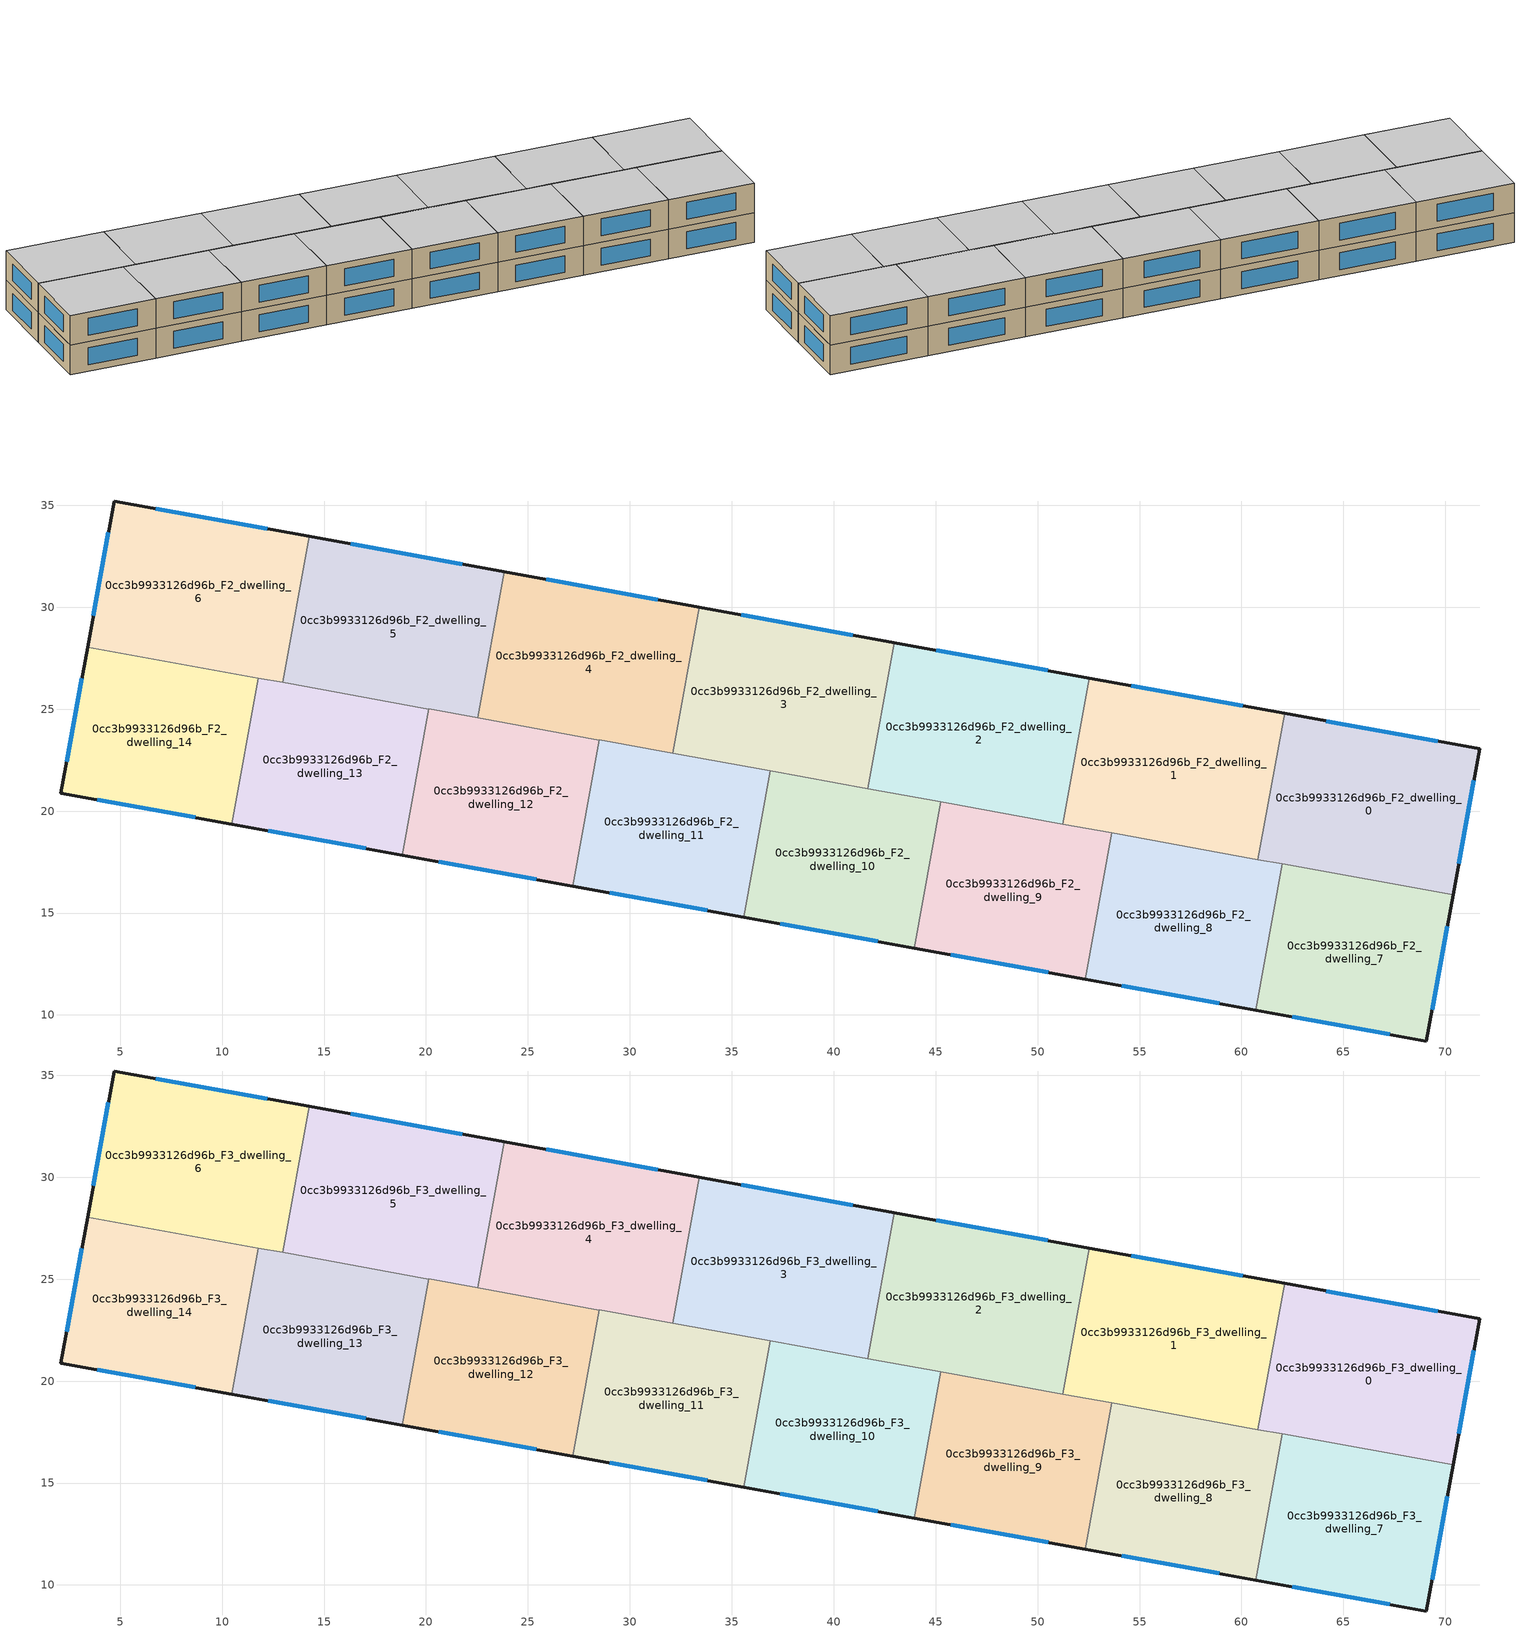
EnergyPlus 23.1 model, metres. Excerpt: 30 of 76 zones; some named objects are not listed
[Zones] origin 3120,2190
0cc3b9933126d96b_F2_dwelling_0
 floor to 0cc3b9933126d96b_F1_dwelling_0 (EU_floor_Construction): 71.68,23.05 70.38,15.89 60.81,17.62 62.11,24.79 z6
 wall outside (EU_wall_Construction): 70.38,15.89 71.68,23.05 62.11,24.79 z6:9
 wall to 0cc3b9933126d96b_F2_dwelling_1 (EU_wall_Construction): 62.11,24.79 60.81,17.62 z6:9
 wall to 0cc3b9933126d96b_F2_dwelling_7 (EU_wall_Construction): 62,17.41 70.38,15.89 z6:9
 wall to 0cc3b9933126d96b_F2_dwelling_8 (EU_wall_Construction): 60.81,17.62 62,17.41 z6:9
 window (EU_Window_Construction): 69.63,23.42 64.16,24.42 / 70.65,17.42 71.4,21.52 z6.64:8.36
0cc3b9933126d96b_F2_dwelling_1
 floor to 0cc3b9933126d96b_F1_dwelling_1 (EU_floor_Construction): 62.11,24.79 60.81,17.62 51.24,19.36 52.54,26.53 z6
 wall outside (EU_wall_Construction): 62.11,24.79 52.54,26.53 z6:9
 wall to 0cc3b9933126d96b_F2_dwelling_2 (EU_wall_Construction): 52.54,26.53 51.24,19.36 z6:9
 wall to 0cc3b9933126d96b_F2_dwelling_8 (EU_wall_Construction): 53.63,18.93 60.81,17.62 z6:9
 wall to 0cc3b9933126d96b_F2_dwelling_9 (EU_wall_Construction): 51.24,19.36 53.63,18.93 z6:9
 window (EU_Window_Construction): 60.06,25.16 54.59,26.15 z6.64:8.36
0cc3b9933126d96b_F2_dwelling_10
 floor to 0cc3b9933126d96b_F1_dwelling_10 (EU_floor_Construction): 45.26,20.45 43.96,13.28 35.58,14.8 36.88,21.97 z6
 wall outside (EU_wall_Construction): 35.58,14.8 43.96,13.28 z6:9
 wall to 0cc3b9933126d96b_F2_dwelling_9 (EU_wall_Construction): 43.96,13.28 45.26,20.45 z6:9
 wall to 0cc3b9933126d96b_F2_dwelling_11 (EU_wall_Construction): 36.88,21.97 35.58,14.8 z6:9
 wall to 0cc3b9933126d96b_F2_dwelling_3 (EU_wall_Construction): 41.67,21.1 36.88,21.97 z6:9
 wall to 0cc3b9933126d96b_F2_dwelling_2 (EU_wall_Construction): 45.26,20.45 41.67,21.1 z6:9
 window (EU_Window_Construction): 37.38,14.48 42.16,13.61 z6.64:8.36
0cc3b9933126d96b_F2_dwelling_11
 floor to 0cc3b9933126d96b_F1_dwelling_11 (EU_floor_Construction): 36.88,21.97 35.58,14.8 27.21,16.32 28.51,23.49 z6
 wall outside (EU_wall_Construction): 27.21,16.32 35.58,14.8 z6:9
 wall to 0cc3b9933126d96b_F2_dwelling_12 (EU_wall_Construction): 28.51,23.49 27.21,16.32 z6:9
 wall to 0cc3b9933126d96b_F2_dwelling_4 (EU_wall_Construction): 32.11,22.84 28.51,23.49 z6:9
 wall to 0cc3b9933126d96b_F2_dwelling_3 (EU_wall_Construction): 36.88,21.97 32.11,22.83 z6:9
 window (EU_Window_Construction): 29,16 33.79,15.13 z6.64:8.36
0cc3b9933126d96b_F2_dwelling_12
 floor to 0cc3b9933126d96b_F1_dwelling_12 (EU_floor_Construction): 28.51,23.49 27.21,16.32 18.84,17.84 20.14,25.01 z6
 wall outside (EU_wall_Construction): 18.84,17.84 27.21,16.32 z6:9
 wall to 0cc3b9933126d96b_F2_dwelling_13 (EU_wall_Construction): 20.14,25.01 18.84,17.84 z6:9
 wall to 0cc3b9933126d96b_F2_dwelling_5 (EU_wall_Construction): 22.54,24.57 20.14,25.01 z6:9
 wall to 0cc3b9933126d96b_F2_dwelling_4 (EU_wall_Construction): 28.51,23.49 22.54,24.57 z6:9
 window (EU_Window_Construction): 20.63,17.52 25.42,16.65 z6.64:8.36
0cc3b9933126d96b_F2_dwelling_13
 floor to 0cc3b9933126d96b_F1_dwelling_13 (EU_floor_Construction): 20.14,25.01 18.84,17.84 10.47,19.36 11.77,26.53 z6
 wall outside (EU_wall_Construction): 10.47,19.36 18.84,17.84 z6:9
 wall to 0cc3b9933126d96b_F2_dwelling_14 (EU_wall_Construction): 11.77,26.53 10.47,19.36 z6:9
 wall to 0cc3b9933126d96b_F2_dwelling_6 (EU_wall_Construction): 12.97,26.31 11.77,26.53 z6:9
 wall to 0cc3b9933126d96b_F2_dwelling_5 (EU_wall_Construction): 20.14,25.01 12.97,26.31 z6:9
 window (EU_Window_Construction): 12.26,19.04 17.05,18.17 z6.64:8.36
0cc3b9933126d96b_F2_dwelling_14
 floor to 0cc3b9933126d96b_F1_dwelling_14 (EU_floor_Construction): 11.77,26.53 10.47,19.36 2.09,20.88 3.4,28.05 z6
 wall outside (EU_wall_Construction): 3.4,28.05 2.09,20.88 10.47,19.36 z6:9
 wall to 0cc3b9933126d96b_F2_dwelling_6 (EU_wall_Construction): 11.77,26.53 3.4,28.05 z6:9
 window (EU_Window_Construction): 3.89,20.56 8.67,19.69 / 3.12,26.51 2.37,22.42 z6.64:8.36
0cc3b9933126d96b_F2_dwelling_2
 floor to 0cc3b9933126d96b_F1_dwelling_2 (EU_floor_Construction): 52.54,26.53 51.24,19.36 41.67,21.1 42.97,28.26 z6
 wall outside (EU_wall_Construction): 52.54,26.53 42.97,28.26 z6:9
 wall to 0cc3b9933126d96b_F2_dwelling_3 (EU_wall_Construction): 42.97,28.26 41.67,21.1 z6:9
 wall to 0cc3b9933126d96b_F2_dwelling_9 (EU_wall_Construction): 45.26,20.45 51.24,19.36 z6:9
 window (EU_Window_Construction): 50.49,26.9 45.02,27.89 z6.64:8.36
0cc3b9933126d96b_F2_dwelling_3
 floor to 0cc3b9933126d96b_F1_dwelling_3 (EU_floor_Construction): 42.97,28.26 41.67,21.1 32.11,22.83 33.41,30 z6
 wall outside (EU_wall_Construction): 42.97,28.26 33.41,30 z6:9
 wall to 0cc3b9933126d96b_F2_dwelling_4 (EU_wall_Construction): 33.41,30 32.11,22.83 z6:9
 window (EU_Window_Construction): 40.93,28.64 35.46,29.63 z6.64:8.36
0cc3b9933126d96b_F2_dwelling_4
 floor to 0cc3b9933126d96b_F1_dwelling_4 (EU_floor_Construction): 33.41,30 32.11,22.83 22.54,24.57 23.84,31.74 z6
 wall outside (EU_wall_Construction): 33.41,30 23.84,31.74 z6:9
 wall to 0cc3b9933126d96b_F2_dwelling_5 (EU_wall_Construction): 23.84,31.74 22.54,24.57 z6:9
 window (EU_Window_Construction): 31.36,30.37 25.89,31.36 z6.64:8.36
0cc3b9933126d96b_F2_dwelling_5
 floor to 0cc3b9933126d96b_F1_dwelling_5 (EU_floor_Construction): 23.84,31.74 22.54,24.57 12.97,26.31 14.27,33.47 z6
 wall outside (EU_wall_Construction): 23.84,31.74 14.27,33.47 z6:9
 wall to 0cc3b9933126d96b_F2_dwelling_6 (EU_wall_Construction): 14.27,33.47 12.97,26.31 z6:9
 window (EU_Window_Construction): 21.79,32.11 16.32,33.1 z6.64:8.36
0cc3b9933126d96b_F2_dwelling_6
 floor to 0cc3b9933126d96b_F1_dwelling_6 (EU_floor_Construction): 14.27,33.47 12.97,26.31 3.4,28.05 4.71,35.21 z6
 wall outside (EU_wall_Construction): 14.27,33.47 4.71,35.21 3.4,28.05 z6:9
 window (EU_Window_Construction): 4.43,33.68 3.68,29.58 / 12.22,33.85 6.76,34.84 z6.64:8.36
0cc3b9933126d96b_F2_dwelling_7
 floor to 0cc3b9933126d96b_F1_dwelling_7 (EU_floor_Construction): 70.38,15.89 69.07,8.72 60.7,10.24 62,17.41 z6
 wall outside (EU_wall_Construction): 60.7,10.24 69.07,8.72 70.38,15.89 z6:9
 wall to 0cc3b9933126d96b_F2_dwelling_8 (EU_wall_Construction): 62,17.41 60.7,10.24 z6:9
 window (EU_Window_Construction): 69.35,10.26 70.09,14.35 / 62.49,9.92 67.27,9.05 z6.64:8.36
0cc3b9933126d96b_F2_dwelling_8
 floor to 0cc3b9933126d96b_F1_dwelling_8 (EU_floor_Construction): 62,17.41 60.7,10.24 52.33,11.76 53.63,18.93 z6
 wall outside (EU_wall_Construction): 52.33,11.76 60.7,10.24 z6:9
 wall to 0cc3b9933126d96b_F2_dwelling_9 (EU_wall_Construction): 53.63,18.93 52.33,11.76 z6:9
 window (EU_Window_Construction): 54.12,11.44 58.91,10.57 z6.64:8.36
0cc3b9933126d96b_F2_dwelling_9
 floor to 0cc3b9933126d96b_F1_dwelling_9 (EU_floor_Construction): 53.63,18.93 52.33,11.76 43.96,13.28 45.26,20.45 z6
 wall outside (EU_wall_Construction): 43.96,13.28 52.33,11.76 z6:9
 window (EU_Window_Construction): 45.75,12.96 50.53,12.09 z6.64:8.36
0cc3b9933126d96b_F3_dwelling_0
 floor to 0cc3b9933126d96b_F2_dwelling_0 (EU_floor_Construction): 71.68,23.05 70.38,15.89 60.81,17.62 62.11,24.79 z9
 wall outside (EU_wall_Construction): 70.38,15.89 71.68,23.05 62.11,24.79 z9:12
 wall to 0cc3b9933126d96b_F3_dwelling_1 (EU_wall_Construction): 62.11,24.79 60.81,17.62 z9:12
 wall to 0cc3b9933126d96b_F3_dwelling_7 (EU_wall_Construction): 62,17.41 70.38,15.89 z9:12
 wall to 0cc3b9933126d96b_F3_dwelling_8 (EU_wall_Construction): 60.81,17.62 62,17.41 z9:12
 window (EU_Window_Construction): 69.63,23.42 64.16,24.42 / 70.65,17.42 71.4,21.52 z9.64:11.36
 ceiling to 0cc3b9933126d96b_F4_dwelling_0 (EU_floor_Construction): 70.38,15.89 71.68,23.05 62.11,24.79 60.81,17.62 z12
0cc3b9933126d96b_F3_dwelling_1
 floor to 0cc3b9933126d96b_F2_dwelling_1 (EU_floor_Construction): 62.11,24.79 60.81,17.62 51.24,19.36 52.54,26.53 z9
 wall outside (EU_wall_Construction): 62.11,24.79 52.54,26.53 z9:12
 wall to 0cc3b9933126d96b_F3_dwelling_2 (EU_wall_Construction): 52.54,26.53 51.24,19.36 z9:12
 wall to 0cc3b9933126d96b_F3_dwelling_8 (EU_wall_Construction): 53.63,18.93 60.81,17.62 z9:12
 wall to 0cc3b9933126d96b_F3_dwelling_9 (EU_wall_Construction): 51.24,19.36 53.63,18.93 z9:12
 window (EU_Window_Construction): 60.06,25.16 54.59,26.15 z9.64:11.36
 ceiling to 0cc3b9933126d96b_F4_dwelling_1 (EU_floor_Construction): 60.81,17.62 62.11,24.79 52.54,26.53 51.24,19.36 z12
0cc3b9933126d96b_F3_dwelling_10
 floor to 0cc3b9933126d96b_F2_dwelling_10 (EU_floor_Construction): 45.26,20.45 43.96,13.28 35.58,14.8 36.88,21.97 z9
 wall outside (EU_wall_Construction): 35.58,14.8 43.96,13.28 z9:12
 wall to 0cc3b9933126d96b_F3_dwelling_9 (EU_wall_Construction): 43.96,13.28 45.26,20.45 z9:12
 wall to 0cc3b9933126d96b_F3_dwelling_11 (EU_wall_Construction): 36.88,21.97 35.58,14.8 z9:12
 wall to 0cc3b9933126d96b_F3_dwelling_3 (EU_wall_Construction): 41.67,21.1 36.88,21.97 z9:12
 wall to 0cc3b9933126d96b_F3_dwelling_2 (EU_wall_Construction): 45.26,20.45 41.67,21.1 z9:12
 window (EU_Window_Construction): 37.38,14.48 42.16,13.61 z9.64:11.36
 ceiling to 0cc3b9933126d96b_F4_dwelling_10 (EU_floor_Construction): 43.96,13.28 45.26,20.45 36.88,21.97 35.58,14.8 z12
0cc3b9933126d96b_F3_dwelling_11
 floor to 0cc3b9933126d96b_F2_dwelling_11 (EU_floor_Construction): 36.88,21.97 35.58,14.8 27.21,16.32 28.51,23.49 z9
 wall outside (EU_wall_Construction): 27.21,16.32 35.58,14.8 z9:12
 wall to 0cc3b9933126d96b_F3_dwelling_12 (EU_wall_Construction): 28.51,23.49 27.21,16.32 z9:12
 wall to 0cc3b9933126d96b_F3_dwelling_4 (EU_wall_Construction): 32.11,22.84 28.51,23.49 z9:12
 wall to 0cc3b9933126d96b_F3_dwelling_3 (EU_wall_Construction): 36.88,21.97 32.11,22.83 z9:12
 window (EU_Window_Construction): 29,16 33.79,15.13 z9.64:11.36
 ceiling to 0cc3b9933126d96b_F4_dwelling_11 (EU_floor_Construction): 35.58,14.8 36.88,21.97 28.51,23.49 27.21,16.32 z12
0cc3b9933126d96b_F3_dwelling_12
 floor to 0cc3b9933126d96b_F2_dwelling_12 (EU_floor_Construction): 28.51,23.49 27.21,16.32 18.84,17.84 20.14,25.01 z9
 wall outside (EU_wall_Construction): 18.84,17.84 27.21,16.32 z9:12
 wall to 0cc3b9933126d96b_F3_dwelling_13 (EU_wall_Construction): 20.14,25.01 18.84,17.84 z9:12
 wall to 0cc3b9933126d96b_F3_dwelling_5 (EU_wall_Construction): 22.54,24.57 20.14,25.01 z9:12
 wall to 0cc3b9933126d96b_F3_dwelling_4 (EU_wall_Construction): 28.51,23.49 22.54,24.57 z9:12
 window (EU_Window_Construction): 20.63,17.52 25.42,16.65 z9.64:11.36
 ceiling to 0cc3b9933126d96b_F4_dwelling_12 (EU_floor_Construction): 27.21,16.32 28.51,23.49 20.14,25.01 18.84,17.84 z12
0cc3b9933126d96b_F3_dwelling_13
 floor to 0cc3b9933126d96b_F2_dwelling_13 (EU_floor_Construction): 20.14,25.01 18.84,17.84 10.47,19.36 11.77,26.53 z9
 wall outside (EU_wall_Construction): 10.47,19.36 18.84,17.84 z9:12
 wall to 0cc3b9933126d96b_F3_dwelling_14 (EU_wall_Construction): 11.77,26.53 10.47,19.36 z9:12
 wall to 0cc3b9933126d96b_F3_dwelling_6 (EU_wall_Construction): 12.97,26.31 11.77,26.53 z9:12
 wall to 0cc3b9933126d96b_F3_dwelling_5 (EU_wall_Construction): 20.14,25.01 12.97,26.31 z9:12
 window (EU_Window_Construction): 12.26,19.04 17.05,18.17 z9.64:11.36
 ceiling to 0cc3b9933126d96b_F4_dwelling_13 (EU_floor_Construction): 18.84,17.84 20.14,25.01 11.77,26.53 10.47,19.36 z12
0cc3b9933126d96b_F3_dwelling_14
 floor to 0cc3b9933126d96b_F2_dwelling_14 (EU_floor_Construction): 11.77,26.53 10.47,19.36 2.09,20.88 3.4,28.05 z9
 wall outside (EU_wall_Construction): 3.4,28.05 2.09,20.88 10.47,19.36 z9:12
 wall to 0cc3b9933126d96b_F3_dwelling_6 (EU_wall_Construction): 11.77,26.53 3.4,28.05 z9:12
 window (EU_Window_Construction): 3.89,20.56 8.67,19.69 / 3.12,26.51 2.37,22.42 z9.64:11.36
 ceiling to 0cc3b9933126d96b_F4_dwelling_14 (EU_floor_Construction): 10.47,19.36 11.77,26.53 3.4,28.05 2.09,20.88 z12
0cc3b9933126d96b_F3_dwelling_2
 floor to 0cc3b9933126d96b_F2_dwelling_2 (EU_floor_Construction): 52.54,26.53 51.24,19.36 41.67,21.1 42.97,28.26 z9
 wall outside (EU_wall_Construction): 52.54,26.53 42.97,28.26 z9:12
 wall to 0cc3b9933126d96b_F3_dwelling_3 (EU_wall_Construction): 42.97,28.26 41.67,21.1 z9:12
 wall to 0cc3b9933126d96b_F3_dwelling_9 (EU_wall_Construction): 45.26,20.45 51.24,19.36 z9:12
 window (EU_Window_Construction): 50.49,26.9 45.02,27.89 z9.64:11.36
 ceiling to 0cc3b9933126d96b_F4_dwelling_2 (EU_floor_Construction): 51.24,19.36 52.54,26.53 42.97,28.26 41.67,21.1 z12
0cc3b9933126d96b_F3_dwelling_3
 floor to 0cc3b9933126d96b_F2_dwelling_3 (EU_floor_Construction): 42.97,28.26 41.67,21.1 32.11,22.83 33.41,30 z9
 wall outside (EU_wall_Construction): 42.97,28.26 33.41,30 z9:12
 wall to 0cc3b9933126d96b_F3_dwelling_4 (EU_wall_Construction): 33.41,30 32.11,22.83 z9:12
 window (EU_Window_Construction): 40.93,28.64 35.46,29.63 z9.64:11.36
 ceiling to 0cc3b9933126d96b_F4_dwelling_3 (EU_floor_Construction): 41.67,21.1 42.97,28.26 33.41,30 32.11,22.83 z12
0cc3b9933126d96b_F3_dwelling_4
 floor to 0cc3b9933126d96b_F2_dwelling_4 (EU_floor_Construction): 33.41,30 32.11,22.83 22.54,24.57 23.84,31.74 z9
 wall outside (EU_wall_Construction): 33.41,30 23.84,31.74 z9:12
 wall to 0cc3b9933126d96b_F3_dwelling_5 (EU_wall_Construction): 23.84,31.74 22.54,24.57 z9:12
 window (EU_Window_Construction): 31.36,30.37 25.89,31.36 z9.64:11.36
 ceiling to 0cc3b9933126d96b_F4_dwelling_4 (EU_floor_Construction): 32.11,22.83 33.41,30 23.84,31.74 22.54,24.57 z12
0cc3b9933126d96b_F3_dwelling_5
 floor to 0cc3b9933126d96b_F2_dwelling_5 (EU_floor_Construction): 23.84,31.74 22.54,24.57 12.97,26.31 14.27,33.47 z9
 wall outside (EU_wall_Construction): 23.84,31.74 14.27,33.47 z9:12
 wall to 0cc3b9933126d96b_F3_dwelling_6 (EU_wall_Construction): 14.27,33.47 12.97,26.31 z9:12
 window (EU_Window_Construction): 21.79,32.11 16.32,33.1 z9.64:11.36
 ceiling to 0cc3b9933126d96b_F4_dwelling_5 (EU_floor_Construction): 22.54,24.57 23.84,31.74 14.27,33.47 12.97,26.31 z12
0cc3b9933126d96b_F3_dwelling_6
 floor to 0cc3b9933126d96b_F2_dwelling_6 (EU_floor_Construction): 14.27,33.47 12.97,26.31 3.4,28.05 4.71,35.21 z9
 wall outside (EU_wall_Construction): 14.27,33.47 4.71,35.21 3.4,28.05 z9:12
 window (EU_Window_Construction): 4.43,33.68 3.68,29.58 / 12.22,33.85 6.76,34.84 z9.64:11.36
 ceiling to 0cc3b9933126d96b_F4_dwelling_6 (EU_floor_Construction): 12.97,26.31 14.27,33.47 4.71,35.21 3.4,28.05 z12
0cc3b9933126d96b_F3_dwelling_7
 floor to 0cc3b9933126d96b_F2_dwelling_7 (EU_floor_Construction): 70.38,15.89 69.07,8.72 60.7,10.24 62,17.41 z9
 wall outside (EU_wall_Construction): 60.7,10.24 69.07,8.72 70.38,15.89 z9:12
 wall to 0cc3b9933126d96b_F3_dwelling_8 (EU_wall_Construction): 62,17.41 60.7,10.24 z9:12
 window (EU_Window_Construction): 69.35,10.26 70.09,14.35 / 62.49,9.92 67.27,9.05 z9.64:11.36
 ceiling to 0cc3b9933126d96b_F4_dwelling_7 (EU_floor_Construction): 69.07,8.72 70.38,15.89 62,17.41 60.7,10.24 z12
0cc3b9933126d96b_F3_dwelling_8
 floor to 0cc3b9933126d96b_F2_dwelling_8 (EU_floor_Construction): 62,17.41 60.7,10.24 52.33,11.76 53.63,18.93 z9
 wall outside (EU_wall_Construction): 52.33,11.76 60.7,10.24 z9:12
 wall to 0cc3b9933126d96b_F3_dwelling_9 (EU_wall_Construction): 53.63,18.93 52.33,11.76 z9:12
 window (EU_Window_Construction): 54.12,11.44 58.91,10.57 z9.64:11.36
 ceiling to 0cc3b9933126d96b_F4_dwelling_8 (EU_floor_Construction): 60.7,10.24 62,17.41 53.63,18.93 52.33,11.76 z12
0cc3b9933126d96b_F3_dwelling_9
 floor to 0cc3b9933126d96b_F2_dwelling_9 (EU_floor_Construction): 53.63,18.93 52.33,11.76 43.96,13.28 45.26,20.45 z9
 wall outside (EU_wall_Construction): 43.96,13.28 52.33,11.76 z9:12
 window (EU_Window_Construction): 45.75,12.96 50.53,12.09 z9.64:11.36
 ceiling to 0cc3b9933126d96b_F4_dwelling_9 (EU_floor_Construction): 52.33,11.76 53.63,18.93 45.26,20.45 43.96,13.28 z12
[Building]
EU S2 Campaign: North Axis=0; Terrain=City; Solar Distribution=FullExterior
[Site:Location]
Yerevan-Zvartnots.Intl.AP: Latitude=40.15; Longitude=44.383; Time Zone=4; Elevation=854
[SizingPeriod:WeatherFileDays]
AnnualSizingPeriod: Begin Month=1; Begin Day of Month=1; End Month=12; End Day of Month=31; Day of Week for Start Day=Monday; Use Weather File Daylight Saving Period=No; Use Weather File Rain and Snow Indicators=No
[MATERIAL]
EU_InternalMass_Material: Roughness=MediumRough; Thickness=0.1; Conductivity=1; Density=1800; Specific Heat=900; Thermal Absorptance=0.9; Solar Absorptance=0.7; Visible Absorptance=0.7
[MATERIAL:NOMASS] Roughness=MediumRough; Thermal Absorptance=0.9; Solar Absorptance=0.7; Visible Absorptance=0.7
Name | Thermal Resistance
EU_wall_NoMass | 1.05043
EU_floor_NoMass | 0.478065
[WINDOWMATERIAL:SIMPLEGLAZINGSYSTEM]
EU_Window_SimpleGlazing: UFactor=2.5566; Solar Heat Gain Coefficient=0.75; Visible Transmittance=0.75
[CONSTRUCTION]
EU_wall_Construction: EU_wall_NoMass
EU_floor_Construction: EU_floor_NoMass
EU_Window_Construction: EU_Window_SimpleGlazing
EU_InternalMass_Construction: EU_InternalMass_Material
[ZONE] Type=1; Multiplier=1; Ceiling Height=autocalculate; Floor Area=autocalculate; Part of Total Floor Area=Yes
Name | Volume
0cc3b9933126d96b_F2_dwelling_0; 0cc3b9933126d96b_F3_dwelling_0 | 212.431
0cc3b9933126d96b_F2_dwelling_1; 0cc3b9933126d96b_F3_dwelling_1 | 212.414
0cc3b9933126d96b_F2_dwelling_10; 0cc3b9933126d96b_F3_dwelling_10 | 185.908
0cc3b9933126d96b_F2_dwelling_11; 0cc3b9933126d96b_F3_dwelling_11 | 185.901
0cc3b9933126d96b_F2_dwelling_12; 0cc3b9933126d96b_F3_dwelling_12 | 185.914
0cc3b9933126d96b_F2_dwelling_13; 0cc3b9933126d96b_F3_dwelling_13 | 185.899
0cc3b9933126d96b_F2_dwelling_14; 0cc3b9933126d96b_F3_dwelling_14 | 185.879
0cc3b9933126d96b_F2_dwelling_2; 0cc3b9933126d96b_F3_dwelling_2 | 212.452
0cc3b9933126d96b_F2_dwelling_3; 0cc3b9933126d96b_F3_dwelling_3 | 212.444
0cc3b9933126d96b_F2_dwelling_4; 0cc3b9933126d96b_F3_dwelling_4; 0cc3b9933126d96b_F2_dwelling_6; 0cc3b9933126d96b_F3_dwelling_6 | 212.443
0cc3b9933126d96b_F2_dwelling_5; 0cc3b9933126d96b_F3_dwelling_5 | 212.422
0cc3b9933126d96b_F2_dwelling_7; 0cc3b9933126d96b_F3_dwelling_7 | 185.893
0cc3b9933126d96b_F2_dwelling_8; 0cc3b9933126d96b_F3_dwelling_8 | 185.923
0cc3b9933126d96b_F2_dwelling_9; 0cc3b9933126d96b_F3_dwelling_9 | 185.886
[INTERNALMASS] Construction=EU_InternalMass_Construction
Name | Zone or ZoneList | Surface Area
0cc3b9933126d96b_F2_dwelling_0_EU_InternalMass | 0cc3b9933126d96b_F2_dwelling_0 | 70.8102
0cc3b9933126d96b_F2_dwelling_1_EU_InternalMass | 0cc3b9933126d96b_F2_dwelling_1 | 70.8047
0cc3b9933126d96b_F2_dwelling_2_EU_InternalMass | 0cc3b9933126d96b_F2_dwelling_2 | 70.8173
0cc3b9933126d96b_F2_dwelling_3_EU_InternalMass | 0cc3b9933126d96b_F2_dwelling_3 | 70.8146
0cc3b9933126d96b_F2_dwelling_4_EU_InternalMass | 0cc3b9933126d96b_F2_dwelling_4 | 70.8146
0cc3b9933126d96b_F2_dwelling_5_EU_InternalMass | 0cc3b9933126d96b_F2_dwelling_5 | 70.8074
0cc3b9933126d96b_F2_dwelling_6_EU_InternalMass | 0cc3b9933126d96b_F2_dwelling_6 | 70.8143
0cc3b9933126d96b_F2_dwelling_7_EU_InternalMass | 0cc3b9933126d96b_F2_dwelling_7 | 61.9646
0cc3b9933126d96b_F2_dwelling_8_EU_InternalMass | 0cc3b9933126d96b_F2_dwelling_8 | 61.9741
0cc3b9933126d96b_F2_dwelling_9_EU_InternalMass | 0cc3b9933126d96b_F2_dwelling_9 | 61.9621
0cc3b9933126d96b_F2_dwelling_10_EU_InternalMass | 0cc3b9933126d96b_F2_dwelling_10 | 61.9693
0cc3b9933126d96b_F2_dwelling_11_EU_InternalMass | 0cc3b9933126d96b_F2_dwelling_11 | 61.9669
0cc3b9933126d96b_F2_dwelling_12_EU_InternalMass | 0cc3b9933126d96b_F2_dwelling_12 | 61.9713
0cc3b9933126d96b_F2_dwelling_13_EU_InternalMass | 0cc3b9933126d96b_F2_dwelling_13 | 61.9664
0cc3b9933126d96b_F2_dwelling_14_EU_InternalMass | 0cc3b9933126d96b_F2_dwelling_14 | 61.9598
0cc3b9933126d96b_F3_dwelling_0_EU_InternalMass | 0cc3b9933126d96b_F3_dwelling_0 | 70.8102
0cc3b9933126d96b_F3_dwelling_1_EU_InternalMass | 0cc3b9933126d96b_F3_dwelling_1 | 70.8047
0cc3b9933126d96b_F3_dwelling_2_EU_InternalMass | 0cc3b9933126d96b_F3_dwelling_2 | 70.8173
0cc3b9933126d96b_F3_dwelling_3_EU_InternalMass | 0cc3b9933126d96b_F3_dwelling_3 | 70.8146
0cc3b9933126d96b_F3_dwelling_4_EU_InternalMass | 0cc3b9933126d96b_F3_dwelling_4 | 70.8146
0cc3b9933126d96b_F3_dwelling_5_EU_InternalMass | 0cc3b9933126d96b_F3_dwelling_5 | 70.8074
0cc3b9933126d96b_F3_dwelling_6_EU_InternalMass | 0cc3b9933126d96b_F3_dwelling_6 | 70.8143
0cc3b9933126d96b_F3_dwelling_7_EU_InternalMass | 0cc3b9933126d96b_F3_dwelling_7 | 61.9646
0cc3b9933126d96b_F3_dwelling_8_EU_InternalMass | 0cc3b9933126d96b_F3_dwelling_8 | 61.9741
0cc3b9933126d96b_F3_dwelling_9_EU_InternalMass | 0cc3b9933126d96b_F3_dwelling_9 | 61.9621
0cc3b9933126d96b_F3_dwelling_10_EU_InternalMass | 0cc3b9933126d96b_F3_dwelling_10 | 61.9693
0cc3b9933126d96b_F3_dwelling_11_EU_InternalMass | 0cc3b9933126d96b_F3_dwelling_11 | 61.9669
0cc3b9933126d96b_F3_dwelling_12_EU_InternalMass | 0cc3b9933126d96b_F3_dwelling_12 | 61.9713
0cc3b9933126d96b_F3_dwelling_13_EU_InternalMass | 0cc3b9933126d96b_F3_dwelling_13 | 61.9664
0cc3b9933126d96b_F3_dwelling_14_EU_InternalMass | 0cc3b9933126d96b_F3_dwelling_14 | 61.9598
[OTHEREQUIPMENT] Fuel Type=Electricity; Design Level Calculation Method=Watts/Area; Power per Zone Floor Area=1; Fraction Latent=0; Fraction Radiant=0; Fraction Lost=0; Carbon Dioxide Generation Rate=0; EndUse Subcategory=EU_Step8_InternalGains
Name | Zone or ZoneList or Space or SpaceList | Schedule
EU_Step8_InternalGain_0cc3b9933126d96b_F2_dwelling_0_f000 | 0cc3b9933126d96b_F2_dwelling_0 | EU_Step8_GainSchedule_0cc3b9933126d96b_F2_dwelling_0_f000
EU_Step8_InternalGain_0cc3b9933126d96b_F2_dwelling_1_f000 | 0cc3b9933126d96b_F2_dwelling_1 | EU_Step8_GainSchedule_0cc3b9933126d96b_F2_dwelling_1_f000
EU_Step8_InternalGain_0cc3b9933126d96b_F2_dwelling_2_f000 | 0cc3b9933126d96b_F2_dwelling_2 | EU_Step8_GainSchedule_0cc3b9933126d96b_F2_dwelling_2_f000
EU_Step8_InternalGain_0cc3b9933126d96b_F2_dwelling_3_f000 | 0cc3b9933126d96b_F2_dwelling_3 | EU_Step8_GainSchedule_0cc3b9933126d96b_F2_dwelling_3_f000
EU_Step8_InternalGain_0cc3b9933126d96b_F2_dwelling_4_f000 | 0cc3b9933126d96b_F2_dwelling_4 | EU_Step8_GainSchedule_0cc3b9933126d96b_F2_dwelling_4_f000
EU_Step8_InternalGain_0cc3b9933126d96b_F2_dwelling_5_f000 | 0cc3b9933126d96b_F2_dwelling_5 | EU_Step8_GainSchedule_0cc3b9933126d96b_F2_dwelling_5_f000
EU_Step8_InternalGain_0cc3b9933126d96b_F2_dwelling_6_f000 | 0cc3b9933126d96b_F2_dwelling_6 | EU_Step8_GainSchedule_0cc3b9933126d96b_F2_dwelling_6_f000
EU_Step8_InternalGain_0cc3b9933126d96b_F2_dwelling_7_f000 | 0cc3b9933126d96b_F2_dwelling_7 | EU_Step8_GainSchedule_0cc3b9933126d96b_F2_dwelling_7_f000
EU_Step8_InternalGain_0cc3b9933126d96b_F2_dwelling_8_f000 | 0cc3b9933126d96b_F2_dwelling_8 | EU_Step8_GainSchedule_0cc3b9933126d96b_F2_dwelling_8_f000
EU_Step8_InternalGain_0cc3b9933126d96b_F2_dwelling_9_f000 | 0cc3b9933126d96b_F2_dwelling_9 | EU_Step8_GainSchedule_0cc3b9933126d96b_F2_dwelling_9_f000
EU_Step8_InternalGain_0cc3b9933126d96b_F2_dwelling_10_f000 | 0cc3b9933126d96b_F2_dwelling_10 | EU_Step8_GainSchedule_0cc3b9933126d96b_F2_dwelling_10_f000
EU_Step8_InternalGain_0cc3b9933126d96b_F2_dwelling_11_f000 | 0cc3b9933126d96b_F2_dwelling_11 | EU_Step8_GainSchedule_0cc3b9933126d96b_F2_dwelling_11_f000
EU_Step8_InternalGain_0cc3b9933126d96b_F2_dwelling_12_f000 | 0cc3b9933126d96b_F2_dwelling_12 | EU_Step8_GainSchedule_0cc3b9933126d96b_F2_dwelling_12_f000
EU_Step8_InternalGain_0cc3b9933126d96b_F2_dwelling_13_f000 | 0cc3b9933126d96b_F2_dwelling_13 | EU_Step8_GainSchedule_0cc3b9933126d96b_F2_dwelling_13_f000
EU_Step8_InternalGain_0cc3b9933126d96b_F2_dwelling_14_f000 | 0cc3b9933126d96b_F2_dwelling_14 | EU_Step8_GainSchedule_0cc3b9933126d96b_F2_dwelling_14_f000
EU_Step8_InternalGain_0cc3b9933126d96b_F3_dwelling_0_f000 | 0cc3b9933126d96b_F3_dwelling_0 | EU_Step8_GainSchedule_0cc3b9933126d96b_F3_dwelling_0_f000
EU_Step8_InternalGain_0cc3b9933126d96b_F3_dwelling_1_f000 | 0cc3b9933126d96b_F3_dwelling_1 | EU_Step8_GainSchedule_0cc3b9933126d96b_F3_dwelling_1_f000
EU_Step8_InternalGain_0cc3b9933126d96b_F3_dwelling_2_f000 | 0cc3b9933126d96b_F3_dwelling_2 | EU_Step8_GainSchedule_0cc3b9933126d96b_F3_dwelling_2_f000
EU_Step8_InternalGain_0cc3b9933126d96b_F3_dwelling_3_f000 | 0cc3b9933126d96b_F3_dwelling_3 | EU_Step8_GainSchedule_0cc3b9933126d96b_F3_dwelling_3_f000
EU_Step8_InternalGain_0cc3b9933126d96b_F3_dwelling_4_f000 | 0cc3b9933126d96b_F3_dwelling_4 | EU_Step8_GainSchedule_0cc3b9933126d96b_F3_dwelling_4_f000
EU_Step8_InternalGain_0cc3b9933126d96b_F3_dwelling_5_f000 | 0cc3b9933126d96b_F3_dwelling_5 | EU_Step8_GainSchedule_0cc3b9933126d96b_F3_dwelling_5_f000
EU_Step8_InternalGain_0cc3b9933126d96b_F3_dwelling_6_f000 | 0cc3b9933126d96b_F3_dwelling_6 | EU_Step8_GainSchedule_0cc3b9933126d96b_F3_dwelling_6_f000
EU_Step8_InternalGain_0cc3b9933126d96b_F3_dwelling_7_f000 | 0cc3b9933126d96b_F3_dwelling_7 | EU_Step8_GainSchedule_0cc3b9933126d96b_F3_dwelling_7_f000
EU_Step8_InternalGain_0cc3b9933126d96b_F3_dwelling_8_f000 | 0cc3b9933126d96b_F3_dwelling_8 | EU_Step8_GainSchedule_0cc3b9933126d96b_F3_dwelling_8_f000
EU_Step8_InternalGain_0cc3b9933126d96b_F3_dwelling_9_f000 | 0cc3b9933126d96b_F3_dwelling_9 | EU_Step8_GainSchedule_0cc3b9933126d96b_F3_dwelling_9_f000
EU_Step8_InternalGain_0cc3b9933126d96b_F3_dwelling_10_f000 | 0cc3b9933126d96b_F3_dwelling_10 | EU_Step8_GainSchedule_0cc3b9933126d96b_F3_dwelling_10_f000
EU_Step8_InternalGain_0cc3b9933126d96b_F3_dwelling_11_f000 | 0cc3b9933126d96b_F3_dwelling_11 | EU_Step8_GainSchedule_0cc3b9933126d96b_F3_dwelling_11_f000
EU_Step8_InternalGain_0cc3b9933126d96b_F3_dwelling_12_f000 | 0cc3b9933126d96b_F3_dwelling_12 | EU_Step8_GainSchedule_0cc3b9933126d96b_F3_dwelling_12_f000
EU_Step8_InternalGain_0cc3b9933126d96b_F3_dwelling_13_f000 | 0cc3b9933126d96b_F3_dwelling_13 | EU_Step8_GainSchedule_0cc3b9933126d96b_F3_dwelling_13_f000
EU_Step8_InternalGain_0cc3b9933126d96b_F3_dwelling_14_f000 | 0cc3b9933126d96b_F3_dwelling_14 | EU_Step8_GainSchedule_0cc3b9933126d96b_F3_dwelling_14_f000
[ZONEVENTILATION:DESIGNFLOWRATE] Schedule=EU_AlwaysOn; Design Flow Rate Calculation Method=AirChanges/Hour; Air Changes per Hour=0.557805; Ventilation Type=Natural; Fan Pressure Rise=0; Fan Total Efficiency=1; Constant Term Coefficient=1; Temperature Term Coefficient=0; Velocity Term Coefficient=0; Velocity Squared Term Coefficient=0; Minimum Indoor Temperature=-100; Maximum Indoor Temperature=100; Delta Temperature=-100; Minimum Outdoor Temperature=-100; Maximum Outdoor Temperature=100; Maximum Wind Speed=40
Name | Zone or ZoneList or Space or SpaceList
EU_ConstantAir_0cc3b9933126d96b_F2_dwelling_0 | 0cc3b9933126d96b_F2_dwelling_0
EU_ConstantAir_0cc3b9933126d96b_F2_dwelling_1 | 0cc3b9933126d96b_F2_dwelling_1
EU_ConstantAir_0cc3b9933126d96b_F2_dwelling_2 | 0cc3b9933126d96b_F2_dwelling_2
EU_ConstantAir_0cc3b9933126d96b_F2_dwelling_3 | 0cc3b9933126d96b_F2_dwelling_3
EU_ConstantAir_0cc3b9933126d96b_F2_dwelling_4 | 0cc3b9933126d96b_F2_dwelling_4
EU_ConstantAir_0cc3b9933126d96b_F2_dwelling_5 | 0cc3b9933126d96b_F2_dwelling_5
EU_ConstantAir_0cc3b9933126d96b_F2_dwelling_6 | 0cc3b9933126d96b_F2_dwelling_6
EU_ConstantAir_0cc3b9933126d96b_F2_dwelling_7 | 0cc3b9933126d96b_F2_dwelling_7
EU_ConstantAir_0cc3b9933126d96b_F2_dwelling_8 | 0cc3b9933126d96b_F2_dwelling_8
EU_ConstantAir_0cc3b9933126d96b_F2_dwelling_9 | 0cc3b9933126d96b_F2_dwelling_9
EU_ConstantAir_0cc3b9933126d96b_F2_dwelling_10 | 0cc3b9933126d96b_F2_dwelling_10
EU_ConstantAir_0cc3b9933126d96b_F2_dwelling_11 | 0cc3b9933126d96b_F2_dwelling_11
EU_ConstantAir_0cc3b9933126d96b_F2_dwelling_12 | 0cc3b9933126d96b_F2_dwelling_12
EU_ConstantAir_0cc3b9933126d96b_F2_dwelling_13 | 0cc3b9933126d96b_F2_dwelling_13
EU_ConstantAir_0cc3b9933126d96b_F2_dwelling_14 | 0cc3b9933126d96b_F2_dwelling_14
EU_ConstantAir_0cc3b9933126d96b_F3_dwelling_0 | 0cc3b9933126d96b_F3_dwelling_0
EU_ConstantAir_0cc3b9933126d96b_F3_dwelling_1 | 0cc3b9933126d96b_F3_dwelling_1
EU_ConstantAir_0cc3b9933126d96b_F3_dwelling_2 | 0cc3b9933126d96b_F3_dwelling_2
EU_ConstantAir_0cc3b9933126d96b_F3_dwelling_3 | 0cc3b9933126d96b_F3_dwelling_3
EU_ConstantAir_0cc3b9933126d96b_F3_dwelling_4 | 0cc3b9933126d96b_F3_dwelling_4
EU_ConstantAir_0cc3b9933126d96b_F3_dwelling_5 | 0cc3b9933126d96b_F3_dwelling_5
EU_ConstantAir_0cc3b9933126d96b_F3_dwelling_6 | 0cc3b9933126d96b_F3_dwelling_6
EU_ConstantAir_0cc3b9933126d96b_F3_dwelling_7 | 0cc3b9933126d96b_F3_dwelling_7
EU_ConstantAir_0cc3b9933126d96b_F3_dwelling_8 | 0cc3b9933126d96b_F3_dwelling_8
EU_ConstantAir_0cc3b9933126d96b_F3_dwelling_9 | 0cc3b9933126d96b_F3_dwelling_9
EU_ConstantAir_0cc3b9933126d96b_F3_dwelling_10 | 0cc3b9933126d96b_F3_dwelling_10
EU_ConstantAir_0cc3b9933126d96b_F3_dwelling_11 | 0cc3b9933126d96b_F3_dwelling_11
EU_ConstantAir_0cc3b9933126d96b_F3_dwelling_12 | 0cc3b9933126d96b_F3_dwelling_12
EU_ConstantAir_0cc3b9933126d96b_F3_dwelling_13 | 0cc3b9933126d96b_F3_dwelling_13
EU_ConstantAir_0cc3b9933126d96b_F3_dwelling_14 | 0cc3b9933126d96b_F3_dwelling_14
[HVACTEMPLATE:THERMOSTAT] Constant Heating Setpoint=20; Constant Cooling Setpoint=50
EU_HeatOnly_0cc3b9933126d96b_F2_dwelling_12; EU_HeatOnly_0cc3b9933126d96b_F2_dwelling_13; EU_HeatOnly_0cc3b9933126d96b_F2_dwelling_14; EU_HeatOnly_0cc3b9933126d96b_F3_dwelling_0; EU_HeatOnly_0cc3b9933126d96b_F3_dwelling_1; EU_HeatOnly_0cc3b9933126d96b_F3_dwelling_2; EU_HeatOnly_0cc3b9933126d96b_F3_dwelling_3; EU_HeatOnly_0cc3b9933126d96b_F3_dwelling_4; EU_HeatOnly_0cc3b9933126d96b_F3_dwelling_5; EU_HeatOnly_0cc3b9933126d96b_F3_dwelling_6; EU_HeatOnly_0cc3b9933126d96b_F3_dwelling_7; EU_HeatOnly_0cc3b9933126d96b_F3_dwelling_8; EU_HeatOnly_0cc3b9933126d96b_F3_dwelling_9; EU_HeatOnly_0cc3b9933126d96b_F3_dwelling_10; EU_HeatOnly_0cc3b9933126d96b_F3_dwelling_11; EU_HeatOnly_0cc3b9933126d96b_F3_dwelling_12; EU_HeatOnly_0cc3b9933126d96b_F3_dwelling_13; EU_HeatOnly_0cc3b9933126d96b_F3_dwelling_14; EU_HeatOnly_0cc3b9933126d96b_F4_dwelling_0; EU_HeatOnly_0cc3b9933126d96b_F4_dwelling_1; EU_HeatOnly_0cc3b9933126d96b_F4_dwelling_2; EU_HeatOnly_0cc3b9933126d96b_F4_dwelling_3; EU_HeatOnly_0cc3b9933126d96b_F4_dwelling_4; EU_HeatOnly_0cc3b9933126d96b_F4_dwelling_5; EU_HeatOnly_0cc3b9933126d96b_F4_dwelling_6; EU_HeatOnly_0cc3b9933126d96b_F4_dwelling_7; EU_HeatOnly_0cc3b9933126d96b_F4_dwelling_8; EU_HeatOnly_0cc3b9933126d96b_F4_dwelling_9; EU_HeatOnly_0cc3b9933126d96b_F4_dwelling_10; EU_HeatOnly_0cc3b9933126d96b_F4_dwelling_11; EU_HeatOnly_0cc3b9933126d96b_F4_dwelling_12; EU_HeatOnly_0cc3b9933126d96b_F4_dwelling_13; EU_HeatOnly_0cc3b9933126d96b_F4_dwelling_14
[HVACTEMPLATE:ZONE:IDEALLOADSAIRSYSTEM] System Availability Schedule=EU_AlwaysOn; Maximum Heating Supply Air Temperature=50; Minimum Cooling Supply Air Temperature=13; Maximum Heating Supply Air Humidity Ratio=0.0156; Minimum Cooling Supply Air Humidity Ratio=0.0077; Heating Limit=NoLimit; Cooling Limit=NoLimit; Heating Availability Schedule=EU_AlwaysOn; Cooling Availability Schedule=EU_CoolingOff; Dehumidification Control Type=ConstantSensibleHeatRatio; Cooling Sensible Heat Ratio=0.7; Dehumidification Setpoint=60; Humidification Control Type=None; Humidification Setpoint=30; Outdoor Air Method=None; Outdoor Air Flow Rate per Person=0.00944; Outdoor Air Flow Rate per Zone Floor Area=0; Outdoor Air Flow Rate per Zone=0; Demand Controlled Ventilation Type=None; Outdoor Air Economizer Type=NoEconomizer; Heat Recovery Type=None; Sensible Heat Recovery Effectiveness=0.7; Latent Heat Recovery Effectiveness=0.65
Name | Template Thermostat
0cc3b9933126d96b_F2_dwelling_0 | EU_HeatOnly_0cc3b9933126d96b_F2_dwelling_0
0cc3b9933126d96b_F2_dwelling_1 | EU_HeatOnly_0cc3b9933126d96b_F2_dwelling_1
0cc3b9933126d96b_F2_dwelling_2 | EU_HeatOnly_0cc3b9933126d96b_F2_dwelling_2
0cc3b9933126d96b_F2_dwelling_3 | EU_HeatOnly_0cc3b9933126d96b_F2_dwelling_3
0cc3b9933126d96b_F2_dwelling_4 | EU_HeatOnly_0cc3b9933126d96b_F2_dwelling_4
0cc3b9933126d96b_F2_dwelling_5 | EU_HeatOnly_0cc3b9933126d96b_F2_dwelling_5
0cc3b9933126d96b_F2_dwelling_6 | EU_HeatOnly_0cc3b9933126d96b_F2_dwelling_6
0cc3b9933126d96b_F2_dwelling_7 | EU_HeatOnly_0cc3b9933126d96b_F2_dwelling_7
0cc3b9933126d96b_F2_dwelling_8 | EU_HeatOnly_0cc3b9933126d96b_F2_dwelling_8
0cc3b9933126d96b_F2_dwelling_9 | EU_HeatOnly_0cc3b9933126d96b_F2_dwelling_9
0cc3b9933126d96b_F2_dwelling_10 | EU_HeatOnly_0cc3b9933126d96b_F2_dwelling_10
0cc3b9933126d96b_F2_dwelling_11 | EU_HeatOnly_0cc3b9933126d96b_F2_dwelling_11
0cc3b9933126d96b_F2_dwelling_12 | EU_HeatOnly_0cc3b9933126d96b_F2_dwelling_12
0cc3b9933126d96b_F2_dwelling_13 | EU_HeatOnly_0cc3b9933126d96b_F2_dwelling_13
0cc3b9933126d96b_F2_dwelling_14 | EU_HeatOnly_0cc3b9933126d96b_F2_dwelling_14
0cc3b9933126d96b_F3_dwelling_0 | EU_HeatOnly_0cc3b9933126d96b_F3_dwelling_0
0cc3b9933126d96b_F3_dwelling_1 | EU_HeatOnly_0cc3b9933126d96b_F3_dwelling_1
0cc3b9933126d96b_F3_dwelling_2 | EU_HeatOnly_0cc3b9933126d96b_F3_dwelling_2
0cc3b9933126d96b_F3_dwelling_3 | EU_HeatOnly_0cc3b9933126d96b_F3_dwelling_3
0cc3b9933126d96b_F3_dwelling_4 | EU_HeatOnly_0cc3b9933126d96b_F3_dwelling_4
0cc3b9933126d96b_F3_dwelling_5 | EU_HeatOnly_0cc3b9933126d96b_F3_dwelling_5
0cc3b9933126d96b_F3_dwelling_6 | EU_HeatOnly_0cc3b9933126d96b_F3_dwelling_6
0cc3b9933126d96b_F3_dwelling_7 | EU_HeatOnly_0cc3b9933126d96b_F3_dwelling_7
0cc3b9933126d96b_F3_dwelling_8 | EU_HeatOnly_0cc3b9933126d96b_F3_dwelling_8
0cc3b9933126d96b_F3_dwelling_9 | EU_HeatOnly_0cc3b9933126d96b_F3_dwelling_9
0cc3b9933126d96b_F3_dwelling_10 | EU_HeatOnly_0cc3b9933126d96b_F3_dwelling_10
0cc3b9933126d96b_F3_dwelling_11 | EU_HeatOnly_0cc3b9933126d96b_F3_dwelling_11
0cc3b9933126d96b_F3_dwelling_12 | EU_HeatOnly_0cc3b9933126d96b_F3_dwelling_12
0cc3b9933126d96b_F3_dwelling_13 | EU_HeatOnly_0cc3b9933126d96b_F3_dwelling_13
0cc3b9933126d96b_F3_dwelling_14 | EU_HeatOnly_0cc3b9933126d96b_F3_dwelling_14
[SIZING:ZONE] Zone Cooling Design Supply Air Temperature Input Method=SupplyAirTemperature; Zone Cooling Design Supply Air Temperature=13; Zone Heating Design Supply Air Temperature Input Method=SupplyAirTemperature; Zone Heating Design Supply Air Temperature=50; Zone Cooling Design Supply Air Humidity Ratio=0.008; Zone Heating Design Supply Air Humidity Ratio=0.008; Cooling Design Air Flow Method=DesignDay; Cooling Design Air Flow Rate=0; Cooling Minimum Air Flow per Zone Floor Area=0.000762; Cooling Minimum Air Flow=0; Cooling Minimum Air Flow Fraction=0.2; Heating Design Air Flow Method=DesignDay; Heating Design Air Flow Rate=0; Heating Maximum Air Flow per Zone Floor Area=0.002032; Heating Maximum Air Flow=0.141576; Heating Maximum Air Flow Fraction=0.3; Account for Dedicated Outdoor Air System=No; Dedicated Outdoor Air System Control Strategy=NeutralSupplyAir; Dedicated Outdoor Air Low Setpoint Temperature for Design=autosize; Dedicated Outdoor Air High Setpoint Temperature for Design=autosize; Zone Load Sizing Method=Sensible Load Only No Latent Load; Zone Latent Cooling Design Supply Air Humidity Ratio Input Method=HumidityRatioDifference; Zone Cooling Design Supply Air Humidity Ratio Difference=0.005; Zone Latent Heating Design Supply Air Humidity Ratio Input Method=HumidityRatioDifference; Zone Humidification Design Supply Air Humidity Ratio Difference=0.005
0cc3b9933126d96b_F2_dwelling_0; 0cc3b9933126d96b_F2_dwelling_1; 0cc3b9933126d96b_F2_dwelling_2; 0cc3b9933126d96b_F2_dwelling_3; 0cc3b9933126d96b_F2_dwelling_4; 0cc3b9933126d96b_F2_dwelling_5; 0cc3b9933126d96b_F2_dwelling_6; 0cc3b9933126d96b_F2_dwelling_7; 0cc3b9933126d96b_F2_dwelling_8; 0cc3b9933126d96b_F2_dwelling_9; 0cc3b9933126d96b_F2_dwelling_10; 0cc3b9933126d96b_F2_dwelling_11; 0cc3b9933126d96b_F2_dwelling_12; 0cc3b9933126d96b_F2_dwelling_13; 0cc3b9933126d96b_F2_dwelling_14; 0cc3b9933126d96b_F3_dwelling_0; 0cc3b9933126d96b_F3_dwelling_1; 0cc3b9933126d96b_F3_dwelling_2; 0cc3b9933126d96b_F3_dwelling_3; 0cc3b9933126d96b_F3_dwelling_4; 0cc3b9933126d96b_F3_dwelling_5; 0cc3b9933126d96b_F3_dwelling_6; 0cc3b9933126d96b_F3_dwelling_7; 0cc3b9933126d96b_F3_dwelling_8; 0cc3b9933126d96b_F3_dwelling_9; 0cc3b9933126d96b_F3_dwelling_10; 0cc3b9933126d96b_F3_dwelling_11; 0cc3b9933126d96b_F3_dwelling_12; 0cc3b9933126d96b_F3_dwelling_13; 0cc3b9933126d96b_F3_dwelling_14
[SCHEDULE:CONSTANT]
Name | Hourly Value
EU_AlwaysOn | 1
EU_CoolingOff | 0
[SCHEDULE:FILE] Column Number=1; Rows to Skip at Top=0; Number of Hours of Data=8760; Column Separator=Comma; Interpolate to Timestep=No; Minutes per Item=60; Adjust Schedule for Daylight Savings=Yes
Name | File
EU_Step8_GainSchedule_0cc3b9933126d96b_F2_dwelling_0_f000 | ../../schedules/0cc3b9933126d96b/0cc3b9933126d96b_F2_dwelling_0_f000_gain.csv
EU_Step8_GainSchedule_0cc3b9933126d96b_F2_dwelling_1_f000 | ../../schedules/0cc3b9933126d96b/0cc3b9933126d96b_F2_dwelling_1_f000_gain.csv
EU_Step8_GainSchedule_0cc3b9933126d96b_F2_dwelling_2_f000 | ../../schedules/0cc3b9933126d96b/0cc3b9933126d96b_F2_dwelling_2_f000_gain.csv
EU_Step8_GainSchedule_0cc3b9933126d96b_F2_dwelling_3_f000 | ../../schedules/0cc3b9933126d96b/0cc3b9933126d96b_F2_dwelling_3_f000_gain.csv
EU_Step8_GainSchedule_0cc3b9933126d96b_F2_dwelling_4_f000 | ../../schedules/0cc3b9933126d96b/0cc3b9933126d96b_F2_dwelling_4_f000_gain.csv
EU_Step8_GainSchedule_0cc3b9933126d96b_F2_dwelling_5_f000 | ../../schedules/0cc3b9933126d96b/0cc3b9933126d96b_F2_dwelling_5_f000_gain.csv
EU_Step8_GainSchedule_0cc3b9933126d96b_F2_dwelling_6_f000 | ../../schedules/0cc3b9933126d96b/0cc3b9933126d96b_F2_dwelling_6_f000_gain.csv
EU_Step8_GainSchedule_0cc3b9933126d96b_F2_dwelling_7_f000 | ../../schedules/0cc3b9933126d96b/0cc3b9933126d96b_F2_dwelling_7_f000_gain.csv
EU_Step8_GainSchedule_0cc3b9933126d96b_F2_dwelling_8_f000 | ../../schedules/0cc3b9933126d96b/0cc3b9933126d96b_F2_dwelling_8_f000_gain.csv
EU_Step8_GainSchedule_0cc3b9933126d96b_F2_dwelling_9_f000 | ../../schedules/0cc3b9933126d96b/0cc3b9933126d96b_F2_dwelling_9_f000_gain.csv
EU_Step8_GainSchedule_0cc3b9933126d96b_F2_dwelling_10_f000 | ../../schedules/0cc3b9933126d96b/0cc3b9933126d96b_F2_dwelling_10_f000_gain.csv
EU_Step8_GainSchedule_0cc3b9933126d96b_F2_dwelling_11_f000 | ../../schedules/0cc3b9933126d96b/0cc3b9933126d96b_F2_dwelling_11_f000_gain.csv
EU_Step8_GainSchedule_0cc3b9933126d96b_F2_dwelling_12_f000 | ../../schedules/0cc3b9933126d96b/0cc3b9933126d96b_F2_dwelling_12_f000_gain.csv
EU_Step8_GainSchedule_0cc3b9933126d96b_F2_dwelling_13_f000 | ../../schedules/0cc3b9933126d96b/0cc3b9933126d96b_F2_dwelling_13_f000_gain.csv
EU_Step8_GainSchedule_0cc3b9933126d96b_F2_dwelling_14_f000 | ../../schedules/0cc3b9933126d96b/0cc3b9933126d96b_F2_dwelling_14_f000_gain.csv
EU_Step8_GainSchedule_0cc3b9933126d96b_F3_dwelling_0_f000 | ../../schedules/0cc3b9933126d96b/0cc3b9933126d96b_F3_dwelling_0_f000_gain.csv
EU_Step8_GainSchedule_0cc3b9933126d96b_F3_dwelling_1_f000 | ../../schedules/0cc3b9933126d96b/0cc3b9933126d96b_F3_dwelling_1_f000_gain.csv
EU_Step8_GainSchedule_0cc3b9933126d96b_F3_dwelling_2_f000 | ../../schedules/0cc3b9933126d96b/0cc3b9933126d96b_F3_dwelling_2_f000_gain.csv
EU_Step8_GainSchedule_0cc3b9933126d96b_F3_dwelling_3_f000 | ../../schedules/0cc3b9933126d96b/0cc3b9933126d96b_F3_dwelling_3_f000_gain.csv
EU_Step8_GainSchedule_0cc3b9933126d96b_F3_dwelling_4_f000 | ../../schedules/0cc3b9933126d96b/0cc3b9933126d96b_F3_dwelling_4_f000_gain.csv
EU_Step8_GainSchedule_0cc3b9933126d96b_F3_dwelling_5_f000 | ../../schedules/0cc3b9933126d96b/0cc3b9933126d96b_F3_dwelling_5_f000_gain.csv
EU_Step8_GainSchedule_0cc3b9933126d96b_F3_dwelling_6_f000 | ../../schedules/0cc3b9933126d96b/0cc3b9933126d96b_F3_dwelling_6_f000_gain.csv
EU_Step8_GainSchedule_0cc3b9933126d96b_F3_dwelling_7_f000 | ../../schedules/0cc3b9933126d96b/0cc3b9933126d96b_F3_dwelling_7_f000_gain.csv
EU_Step8_GainSchedule_0cc3b9933126d96b_F3_dwelling_8_f000 | ../../schedules/0cc3b9933126d96b/0cc3b9933126d96b_F3_dwelling_8_f000_gain.csv
EU_Step8_GainSchedule_0cc3b9933126d96b_F3_dwelling_9_f000 | ../../schedules/0cc3b9933126d96b/0cc3b9933126d96b_F3_dwelling_9_f000_gain.csv
EU_Step8_GainSchedule_0cc3b9933126d96b_F3_dwelling_10_f000 | ../../schedules/0cc3b9933126d96b/0cc3b9933126d96b_F3_dwelling_10_f000_gain.csv
EU_Step8_GainSchedule_0cc3b9933126d96b_F3_dwelling_11_f000 | ../../schedules/0cc3b9933126d96b/0cc3b9933126d96b_F3_dwelling_11_f000_gain.csv
EU_Step8_GainSchedule_0cc3b9933126d96b_F3_dwelling_12_f000 | ../../schedules/0cc3b9933126d96b/0cc3b9933126d96b_F3_dwelling_12_f000_gain.csv
EU_Step8_GainSchedule_0cc3b9933126d96b_F3_dwelling_13_f000 | ../../schedules/0cc3b9933126d96b/0cc3b9933126d96b_F3_dwelling_13_f000_gain.csv
EU_Step8_GainSchedule_0cc3b9933126d96b_F3_dwelling_14_f000 | ../../schedules/0cc3b9933126d96b/0cc3b9933126d96b_F3_dwelling_14_f000_gain.csv
